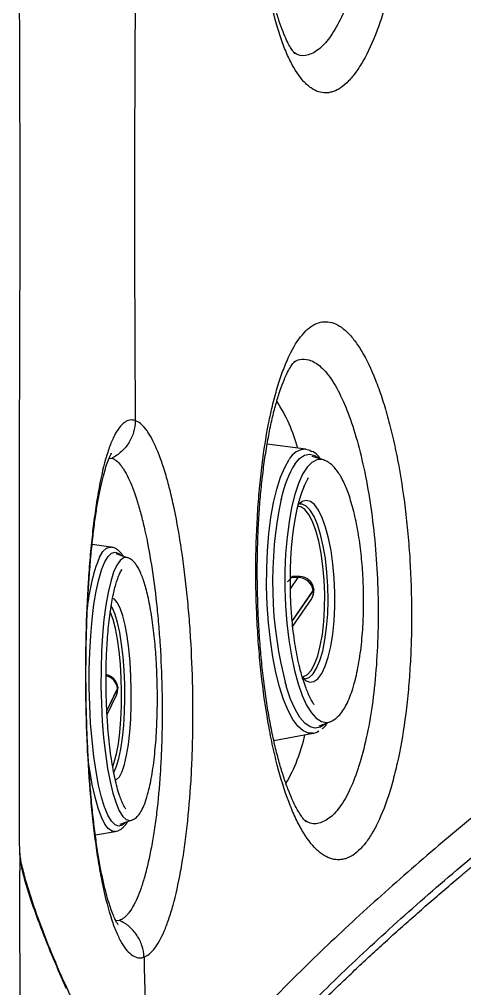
# Model space of a CAD drawing. Extents: x 409 to 498, y 628 to 778.
# Drawn here: x 413.9 to 416.58, y 685 to 690.84 of the extents above; entities that cross this region are included whole.
import ezdxf

# ---------------------------------------------------------------- set-up
doc = ezdxf.new("R2010")
doc.units = 0
doc.header["$MEASUREMENT"] = 0
doc.layers.add('1', color=4, linetype='Continuous')
doc.layers.add('GEOMETRY', color=4, linetype='Continuous', lineweight=25)

# ---------------------------------------------------------------- blocks, each defined once
blk = doc.blocks.new('2026_PULSE')
at = {"layer": 'GEOMETRY'}
for p, q in [((7.0512, 43.292), (6.8177, 43.3233)), ((5.8648, 43.2367), (5.8815, 43.2384)), ((7.1559, 43.2275), (7.0894, 43.2491)), ((6.9037, 43.0024), (6.9001, 42.9878)), ((7.0193, 42.961), (7.0171, 42.9609)), ((5.875, 42.7022), (5.7626, 42.7181)), ((5.9751, 42.6383), (5.907, 42.6606)), ((5.9768, 42.6377), (5.9751, 42.6383)), ((6.9575, 42.451), (7.0038, 42.5181)), ((7.0038, 42.5181), (6.9629, 42.518)), ((7.0132, 42.5242), (6.9706, 42.5242)), ((7.0948, 42.4413), (6.9682, 42.2579)), ((6.9683, 42.2561), (7.095, 42.4397)), ((7.095, 42.4397), (7.0948, 42.4413)), ((7.0978, 42.4494), (7.0976, 42.451)), ((6.9712, 42.2265), (7.0836, 42.3893)), ((5.916, 41.8508), (5.8512, 41.7178)), ((5.8512, 41.716), (5.9161, 41.8491)), ((5.9161, 41.8491), (5.916, 41.8508)), ((5.9175, 41.856), (5.9173, 41.8576)), ((5.8524, 41.6939), (5.9093, 41.8106)), ((7.1307, 41.6246), (7.196, 41.6495)), ((7.196, 41.6495), (7.1985, 41.6505)), ((6.8579, 41.5356), (7.0947, 41.5798)), ((5.9323, 41.0314), (5.9997, 41.0557)), ((5.9997, 41.0557), (6.002, 41.0566)), ((5.7822, 40.9681), (5.9017, 40.9887)), ((5.3262, 40.8573), (5.3265, 40.7502)), ((5.9277, 40.4523), (5.9056, 40.4499))]:
    blk.add_line(p, q, dxfattribs=at)
at = {"layer": 'GEOMETRY', "flags": 128}
for points in [[(7.0512, 43.292), (7.0735, 43.2855), (7.0853, 43.2793)], [(7.0947, 41.5798), (7.0655, 41.5804), (7.0338, 41.5945), (7.0025, 41.6225), (6.9722, 41.6638), (6.9434, 41.7178), (6.9166, 41.7835), (6.8921, 41.86), (6.8704, 41.946), (6.8518, 42.0399), (6.8367, 42.1404), (6.8253, 42.2457), (6.8177, 42.3541), (6.8142, 42.4639), (6.8147, 42.5732), (6.8192, 42.6802), (6.8278, 42.7833), (6.8402, 42.8806), (6.8562, 42.9706), (6.8756, 43.0518), (6.8981, 43.1229), (6.9232, 43.1828), (6.9506, 43.2303)], [(7.1559, 43.2275), (7.1466, 43.2299), (7.1161, 43.2284), (7.0863, 43.2129), (7.0576, 43.1835), (7.0307, 43.1408), (7.006, 43.0855), (6.9838, 43.0187), (6.9647, 42.9416), (6.949, 42.8554), (6.9369, 42.7618), (6.9286, 42.6625), (6.9243, 42.5591), (6.9242, 42.4535), (6.9281, 42.3477), (6.936, 42.2435), (6.9478, 42.1427), (6.9632, 42.0473), (6.9821, 41.9587), (7.004, 41.8788), (7.0285, 41.8088)], [(6.9833, 43.2025), (7.012, 43.2364), (7.0422, 43.2565), (7.0731, 43.2626), (7.1043, 43.2545), (7.1325, 43.2351)], [(6.9576, 42.433), (6.957, 42.5297), (6.9577, 42.5687), (6.9602, 42.632), (6.9644, 42.6949), (6.9705, 42.7588), (6.9784, 42.8208), (6.988, 42.8792), (6.9988, 42.9324), (7.0102, 42.9786), (7.0205, 43.0137), (7.0264, 43.0316), (7.0463, 43.082), (7.0622, 43.1136), (7.0656, 43.1195), (7.0661, 43.1204), (7.0662, 43.1205), (7.0662, 43.1205), (7.0662, 43.1205), (7.0662, 43.1205)], [(7.0282, 41.9209), (7.0354, 41.9216), (7.0593, 41.9329), (7.0821, 41.9579), (7.1031, 41.996), (7.1217, 42.046), (7.1374, 42.1067), (7.1498, 42.1763), (7.1585, 42.253), (7.1633, 42.3346), (7.1641, 42.419), (7.1608, 42.5038), (7.1536, 42.5867), (7.1426, 42.6654), (7.1281, 42.7378), (7.1106, 42.8019), (7.0905, 42.856), (7.0683, 42.8985), (7.0448, 42.9284), (7.0204, 42.9448), (7.0007, 42.9478)], [(7.0298, 41.9146), (7.0487, 41.8978), (7.0739, 41.8877), (7.099, 41.8916), (7.1232, 41.9092), (7.1459, 41.9402), (7.1667, 41.9837), (7.185, 42.0387), (7.2002, 42.1037), (7.2121, 42.1771), (7.2203, 42.2571), (7.2246, 42.3416), (7.2249, 42.4285), (7.2212, 42.5156), (7.2136, 42.6006), (7.2022, 42.6815), (7.1875, 42.7561), (7.1696, 42.8227), (7.1492, 42.8794), (7.1267, 42.9249), (7.1027, 42.958), (7.0777, 42.9779), (7.0525, 42.984), (7.0277, 42.9763), (7.0051, 42.9564)], [(7.0463, 41.9087), (7.0705, 41.9163), (7.0938, 41.9376), (7.1155, 41.9719), (7.135, 42.0184), (7.1519, 42.0758), (7.1656, 42.1427), (7.1758, 42.2172), (7.1822, 42.2975), (7.1847, 42.3814), (7.1832, 42.4667), (7.1778, 42.5511), (7.1685, 42.6325), (7.1557, 42.7087), (7.1397, 42.7777), (7.1208, 42.8377), (7.0996, 42.8871), (7.0767, 42.9246), (7.0526, 42.9493), (7.0279, 42.9604), (7.0193, 42.961)], [(5.8066, 42.6408), (5.8271, 42.6751), (5.8485, 42.6958), (5.8706, 42.7026), (5.875, 42.7022)], [(5.8386, 42.6127), (5.8589, 42.6464), (5.88, 42.6663), (5.9017, 42.6722), (5.9236, 42.664), (5.9384, 42.6503)], [(5.9751, 42.6383), (5.9733, 42.6389), (5.952, 42.6376), (5.931, 42.6222), (5.9109, 42.593), (5.892, 42.5505), (5.8745, 42.4954), (5.8589, 42.4287), (5.8454, 42.3517), (5.8342, 42.2656), (5.8256, 42.1721), (5.8196, 42.0728), (5.8164, 41.9694), (5.8161, 41.8638), (5.8187, 41.758), (5.824, 41.6537), (5.8321, 41.5529), (5.8428, 41.4573), (5.8558, 41.3687), (5.871, 41.2886), (5.8881, 41.2185)], [(5.8185, 42.5625), (5.8197, 42.566), (5.8386, 42.6127)], [(5.8408, 41.1267), (5.8379, 41.1346), (5.819, 41.1956), (5.8017, 41.2678), (5.7863, 41.3498), (5.773, 41.4403), (5.7621, 41.5378), (5.7538, 41.6405), (5.7482, 41.7468), (5.7454, 41.8547), (5.7454, 41.9625), (5.7483, 42.0683), (5.754, 42.1703), (5.7625, 42.2667), (5.7734, 42.356), (5.7868, 42.4365), (5.8023, 42.5069), (5.8185, 42.5625)], [(7.0038, 42.5181), (7.0086, 42.5227), (7.0132, 42.5242)], [(7.0976, 42.451), (7.0975, 42.4474), (7.0948, 42.4413)], [(7.0978, 42.4494), (7.0977, 42.4458), (7.095, 42.4397)], [(5.9016, 41.2977), (5.9098, 41.3011), (5.9268, 41.3186), (5.9428, 41.3494), (5.9574, 41.3928), (5.9703, 41.4477), (5.9811, 41.5126), (5.9895, 41.586), (5.9954, 41.6659), (5.9986, 41.7504), (5.9989, 41.8373), (5.9965, 41.9244), (5.9913, 42.0095), (5.9835, 42.0904), (5.9733, 42.1652), (5.961, 42.2318), (5.9468, 42.2887), (5.9311, 42.3343), (5.9143, 42.3675), (5.8969, 42.3876), (5.8852, 42.3933)], [(5.8866, 41.3786), (5.8965, 41.4057), (5.9096, 41.4556), (5.9207, 41.5162), (5.9295, 41.5857), (5.9357, 41.6623), (5.9392, 41.7439), (5.9399, 41.8283), (5.9378, 41.9131), (5.9329, 41.996), (5.9253, 42.0748), (5.9153, 42.1473), (5.9032, 42.2116), (5.8892, 42.2658), (5.8737, 42.3085), (5.8719, 42.3125)], [(5.893, 41.3434), (5.8953, 41.3472), (5.9105, 41.3814), (5.9243, 41.4278), (5.9362, 41.4851), (5.9459, 41.5519), (5.9532, 41.6264), (5.9578, 41.7067), (5.9597, 41.7905), (5.9588, 41.8758), (5.9552, 41.9603), (5.9489, 42.0418), (5.94, 42.118), (5.9289, 42.1871), (5.9158, 42.2473), (5.901, 42.2968), (5.885, 42.3344), (5.8771, 42.3478)], [(5.9173, 41.8576), (5.9174, 41.8569), (5.916, 41.8508)], [(5.9175, 41.856), (5.9175, 41.8552), (5.9161, 41.8491)], [(7.1731, 41.6407), (7.1684, 41.6363), (7.1383, 41.6162), (7.1074, 41.6101), (7.0762, 41.6181), (7.0452, 41.6401), (7.0149, 41.6758), (6.986, 41.7245), (6.9589, 41.7853), (6.9339, 41.8573), (6.9327, 41.8616)], [(7.0285, 41.8088), (7.0553, 41.7501), (7.0838, 41.7036), (7.1135, 41.6702), (7.144, 41.6505), (7.1746, 41.6449), (7.196, 41.6495)], [(5.9017, 40.9887), (5.8841, 40.9901), (5.8619, 41.0045), (5.8401, 41.0326), (5.8189, 41.0741), (5.7988, 41.1283), (5.7801, 41.1942), (5.7631, 41.2708), (5.7481, 41.3569), (5.7412, 41.4042)], [(5.8881, 41.2185), (5.9067, 41.1596), (5.9266, 41.1129), (5.9474, 41.0793), (5.9687, 41.0595), (5.9901, 41.0537), (5.9997, 41.0557)], [(5.9634, 41.0426), (5.9444, 41.0254), (5.9228, 41.0194), (5.9009, 41.0277), (5.8792, 41.0499), (5.8581, 41.0858), (5.8408, 41.1267)]]:
    blk.add_lwpolyline(points, dxfattribs=at)
at = {"layer": 'GEOMETRY'}
for centre, radius, start, end in [((6.0697, 43.0529), 0.9634, 14.78067, 33.24), ((7.0477, 43.1847), 0.1073, 88.18268, 154.86405), ((7.5546, 42.8593), 0.6665, 149.00423, 167.65474), ((9.2921, 42.4924), 2.4423, 167.96104, 194.96875), ((6.8183, 42.2373), 1.0892, 158.25912, 175.09809), ((7.0041, 42.4261), 0.092, 9.51773, 90.16628), ((7.0134, 42.4392), 0.085, 7.94877, 90.09873), ((7.0136, 42.4376), 0.085, 325.38802, 7.94877), ((7.0252, 42.429), 0.0707, 325.7908, 8.65458), ((5.8327, 41.8495), 0.085, 5.48055, 81.48576), ((5.8287, 41.84), 0.0879, 7.0347, 78.03766), ((5.8329, 41.8479), 0.085, 334.01924, 5.48055), ((5.8446, 41.842), 0.0719, 334.14934, 5.73736), ((7.0767, 41.6676), 0.0897, 281.59088, 305.88647), ((6.0211, 41.8013), 1.0497, 330.01706, 347.30283)]:
    blk.add_arc(centre, radius, start, end, dxfattribs=at)
for points, knots in [([(7.2895, 48.6757), (7.2583, 48.6856), (7.2271, 48.685), (7.1882, 48.6713), (7.1804, 48.6679), (7.1648, 48.6597), (7.157, 48.655), (7.1338, 48.6389), (7.1186, 48.6257), (7.0738, 48.5788), (7.0448, 48.5379), (7.0099, 48.4745), (7.0029, 48.4611), (6.9893, 48.4335), (6.9826, 48.4191), (6.9629, 48.3746), (6.9376, 48.3111), (6.9141, 48.2398), (6.8972, 48.1832), (6.8917, 48.1639), (6.8808, 48.1241), (6.8755, 48.1037), (6.8499, 48.0003), (6.832, 47.9121), (6.8086, 47.7718), (6.8015, 47.7237), (6.7916, 47.6495), (6.7885, 47.6245), (6.7827, 47.5742), (6.7799, 47.5489), (6.7671, 47.4219), (6.7595, 47.3182), (6.7536, 47.1859), (6.7526, 47.1593), (6.7509, 47.1059), (6.7502, 47.0791), (6.7488, 46.9992), (6.7485, 46.9463), (6.7499, 46.7886), (6.7536, 46.6848), (6.7668, 46.48), (6.7761, 46.3824), (6.794, 46.243), (6.8006, 46.1976), (6.8115, 46.1315), (6.8153, 46.1097), (6.8232, 46.0668), (6.8273, 46.0459), (6.8485, 45.9437), (6.8677, 45.8694), (6.8944, 45.7859), (6.8999, 45.7696), (6.9111, 45.7381), (6.9169, 45.7228), (6.9345, 45.6786), (6.9467, 45.6516), (6.9842, 45.5776), (7.0108, 45.5376), (7.0459, 45.4995), (7.053, 45.4925), (7.0674, 45.4798), (7.0746, 45.4741), (7.0964, 45.459), (7.1257, 45.444), (7.1557, 45.4393), (7.1785, 45.4396), (7.1861, 45.4404), (7.2014, 45.4432), (7.2091, 45.4453), (7.2475, 45.459), (7.2779, 45.4802), (7.3229, 45.5268), (7.3378, 45.5448), (7.36, 45.5757), (7.3674, 45.5867), (7.382, 45.6097), (7.3892, 45.6217), (7.4247, 45.6846), (7.4519, 45.7436), (7.4841, 45.8281), (7.4904, 45.8455), (7.503, 45.8815), (7.5091, 45.9001), (7.5272, 45.9568), (7.5387, 45.9961), (7.5714, 46.119), (7.5911, 46.207), (7.6129, 46.3252), (7.617, 46.3491), (7.625, 46.3973), (7.6289, 46.4216), (7.6398, 46.4951), (7.6464, 46.5449), (7.6582, 46.646), (7.6634, 46.6974), (7.6723, 46.8018), (7.6761, 46.855), (7.6849, 47.0139), (7.6877, 47.1196), (7.6872, 47.2776), (7.6863, 47.3303), (7.6828, 47.4353), (7.6803, 47.4868), (7.6705, 47.6386), (7.6609, 47.7362), (7.6451, 47.8535), (7.6418, 47.8767), (7.6347, 47.9225), (7.631, 47.945), (7.6195, 48.0111), (7.6111, 48.0534), (7.5931, 48.1349), (7.5834, 48.1739), (7.568, 48.23), (7.5627, 48.2483), (7.5518, 48.2839), (7.5461, 48.3014), (7.5173, 48.3857), (7.4925, 48.4441), (7.4526, 48.5184), (7.4388, 48.5409), (7.4175, 48.5713), (7.4103, 48.5809), (7.3958, 48.5987), (7.3884, 48.607), (7.3663, 48.6299), (7.3512, 48.6427), (7.3206, 48.6631), (7.3051, 48.6707), (7.2895, 48.6757)], [0, 0, 0, 0, 0.03125, 0.03125, 0.039062, 0.039062, 0.046875, 0.046875, 0.0625, 0.0625, 0.09375, 0.09375, 0.101562, 0.101562, 0.109375, 0.109375, 0.125, 0.140625, 0.140625, 0.148437, 0.148437, 0.15625, 0.15625, 0.1875, 0.1875, 0.203125, 0.203125, 0.210937, 0.210937, 0.21875, 0.21875, 0.25, 0.25, 0.257812, 0.257812, 0.265625, 0.265625, 0.28125, 0.28125, 0.3125, 0.3125, 0.34375, 0.34375, 0.359375, 0.359375, 0.367187, 0.367187, 0.375, 0.375, 0.40625, 0.40625, 0.414062, 0.414062, 0.421875, 0.421875, 0.4375, 0.4375, 0.46875, 0.46875, 0.476562, 0.476562, 0.484375, 0.484375, 0.5, 0.515625, 0.515625, 0.523437, 0.523437, 0.53125, 0.53125, 0.5625, 0.5625, 0.578125, 0.578125, 0.585937, 0.585937, 0.59375, 0.59375, 0.625, 0.625, 0.632812, 0.632812, 0.640625, 0.640625, 0.65625, 0.65625, 0.6875, 0.6875, 0.695312, 0.695312, 0.703125, 0.703125, 0.71875, 0.71875, 0.734375, 0.734375, 0.75, 0.75, 0.78125, 0.78125, 0.796875, 0.796875, 0.8125, 0.8125, 0.84375, 0.84375, 0.851562, 0.851562, 0.859375, 0.859375, 0.875, 0.875, 0.890625, 0.890625, 0.898437, 0.898437, 0.90625, 0.90625, 0.9375, 0.9375, 0.953125, 0.953125, 0.960937, 0.960937, 0.96875, 0.96875, 0.984375, 0.984375, 1, 1, 1, 1]), ([(5.33, 44.7502), (5.3299, 44.7949), (5.3297, 44.8843), (5.3292, 45.0185), (5.3286, 45.1526), (5.328, 45.2868), (5.3275, 45.4209), (5.327, 45.5551), (5.3266, 45.6893), (5.3263, 45.8235), (5.3259, 45.9577), (5.3257, 46.0919), (5.3254, 46.2261), (5.3252, 46.3603), (5.325, 46.4945), (5.3248, 46.6288), (5.3246, 46.763), (5.3245, 46.8973), (5.3245, 47.0315), (5.3244, 47.1658), (5.3244, 47.3), (5.3244, 47.4343), (5.3245, 47.5686), (5.3246, 47.7029), (5.3247, 47.8372), (5.3249, 47.9715), (5.3251, 48.1058), (5.3253, 48.2401), (5.3256, 48.3744), (5.3259, 48.5088), (5.3261, 48.5983), (5.3262, 48.6431)], [0, 0, 0, 0, 0.034457, 0.068916, 0.103377, 0.13784, 0.172304, 0.206771, 0.241239, 0.275709, 0.310181, 0.344654, 0.37913, 0.413607, 0.448086, 0.482567, 0.51705, 0.551534, 0.586021, 0.620509, 0.654999, 0.689491, 0.723985, 0.75848, 0.792977, 0.827477, 0.861978, 0.89648, 0.930985, 0.965492, 1, 1, 1, 1]), ([(6.9852, 45.6757), (6.9851, 45.6758), (6.9847, 45.6761), (6.9803, 45.6806), (6.9698, 45.6939), (6.9535, 45.7197), (6.934, 45.7572), (6.9125, 45.8071), (6.89, 45.8694), (6.8675, 45.9437), (6.8457, 46.0293), (6.8255, 46.1251), (6.8074, 46.2297), (6.7919, 46.3416), (6.7792, 46.4597), (6.7692, 46.5836), (6.7622, 46.7131), (6.7581, 46.8473), (6.7572, 46.9844), (6.7596, 47.1223), (6.7653, 47.259), (6.7741, 47.3924), (6.786, 47.5214), (6.8009, 47.6459), (6.8186, 47.7661), (6.8392, 47.8811), (6.8622, 47.9892), (6.8873, 48.0887), (6.9137, 48.1781), (6.9409, 48.2558), (6.9678, 48.3209), (6.9933, 48.3725), (7.0166, 48.4113), (7.0357, 48.4372), (7.0496, 48.4516), (7.0514, 48.4529), (7.0523, 48.4535)], [0, 0, 0, 0, 0.009568, 0.026034, 0.050031, 0.074892, 0.101159, 0.12886, 0.157863, 0.187946, 0.218841, 0.25028, 0.282017, 0.313839, 0.345408, 0.377263, 0.409778, 0.442774, 0.476051, 0.509381, 0.542489, 0.57519, 0.607347, 0.639246, 0.671546, 0.704041, 0.736561, 0.76887, 0.800744, 0.831948, 0.86225, 0.89144, 0.919841, 0.947566, 0.974505, 1, 1, 1, 1]), ([(7.1407, 48.4584), (7.1522, 48.4538), (7.1895, 48.4388), (7.2478, 48.3821), (7.3115, 48.2755), (7.3659, 48.139), (7.4117, 47.9717), (7.4478, 47.7791), (7.4727, 47.5657), (7.4861, 47.3382), (7.4871, 47.1027), (7.4764, 46.8658), (7.4537, 46.6347), (7.4203, 46.4154), (7.3768, 46.2149), (7.325, 46.0382), (7.266, 45.8913), (7.202, 45.7775), (7.1346, 45.7004), (7.0663, 45.6642), (7.0132, 45.6597), (6.9846, 45.6799), (6.9776, 45.6849)], [0, 0, 0, 0, 0.026503, 0.085674, 0.138208, 0.190742, 0.24326, 0.295777, 0.348368, 0.40096, 0.453663, 0.506368, 0.55919, 0.612012, 0.664939, 0.717867, 0.770859, 0.823852, 0.876831, 0.929809, 0.982665, 1, 1, 1, 1]), ([(6.0223, 46.0359), (6.0211, 45.8611), (6.0189, 45.4325), (6.0177, 44.7502), (6.0191, 44.0679), (6.0214, 43.6393), (6.0227, 43.4645)], [0.4472179, 0.4472179, 0.4472179, 0.4472179, 0.46875, 0.5, 0.53125, 0.5527793, 0.5527793, 0.5527793, 0.5527793]), ([(5.3262, 40.8573), (5.326, 40.9336), (5.3256, 41.0864), (5.3252, 41.3155), (5.3249, 41.5447), (5.3246, 41.7738), (5.3245, 42.0028), (5.3244, 42.2319), (5.3244, 42.4609), (5.3246, 42.6899), (5.3248, 42.9189), (5.3252, 43.1479), (5.3256, 43.3769), (5.3261, 43.6058), (5.3267, 43.8347), (5.3274, 44.0636), (5.3283, 44.2925), (5.3294, 44.5213), (5.3298, 44.6739), (5.33, 44.7502)], [0, 0, 0, 0, 0.058865, 0.117724, 0.176579, 0.235428, 0.294272, 0.353111, 0.411945, 0.470774, 0.529597, 0.588416, 0.647229, 0.706037, 0.76484, 0.823638, 0.88243, 0.941218, 1, 1, 1, 1]), ([(7.2067, 44.0555), (7.1759, 44.0642), (7.1456, 44.0622), (7.1085, 44.0469), (7.1011, 44.0432), (7.0864, 44.0344), (7.079, 44.0294), (7.0573, 44.0124), (7.0432, 43.9986), (7.0018, 43.9499), (6.9756, 43.9078), (6.9445, 43.8429), (6.9384, 43.8293), (6.9264, 43.801), (6.9205, 43.7864), (6.9034, 43.7411), (6.8925, 43.7089), (6.8717, 43.6405), (6.8618, 43.6043), (6.8477, 43.5471), (6.8432, 43.5275), (6.8343, 43.4873), (6.83, 43.4667), (6.8095, 43.3622), (6.7957, 43.2733), (6.7787, 43.132), (6.7737, 43.0836), (6.7672, 43.009), (6.7652, 42.9838), (6.7615, 42.9333), (6.7599, 42.908), (6.7525, 42.7805), (6.7494, 42.6765), (6.749, 42.5175), (6.7496, 42.4637), (6.7522, 42.3573), (6.7542, 42.3045), (6.7596, 42.1995), (6.763, 42.1474), (6.7712, 42.0438), (6.776, 41.9923), (6.7926, 41.8395), (6.8062, 41.7425), (6.8304, 41.6041), (6.839, 41.5591), (6.8531, 41.4934), (6.8579, 41.4718), (6.8679, 41.4294), (6.873, 41.4088), (6.8992, 41.3077), (6.9221, 41.2343), (6.9532, 41.1521), (6.9596, 41.1361), (6.9726, 41.1051), (6.9792, 41.09), (6.9993, 41.0467), (7.013, 41.0203), (7.0551, 40.948), (7.0842, 40.9091), (7.1222, 40.8726), (7.1299, 40.8659), (7.1453, 40.8538), (7.153, 40.8485), (7.1761, 40.8343), (7.207, 40.8206), (7.238, 40.8171), (7.2614, 40.8184), (7.2692, 40.8195), (7.2848, 40.823), (7.2926, 40.8254), (7.3313, 40.8407), (7.3613, 40.8631), (7.405, 40.9116), (7.4193, 40.9303), (7.4404, 40.9621), (7.4473, 40.9734), (7.461, 40.997), (7.4677, 41.0093), (7.5006, 41.0737), (7.525, 41.1338), (7.5531, 41.2196), (7.5586, 41.2373), (7.5693, 41.2739), (7.5745, 41.2927), (7.5896, 41.3501), (7.599, 41.3899), (7.6252, 41.5141), (7.6401, 41.603), (7.6582, 41.7459), (7.6635, 41.7944), (7.6725, 41.893), (7.6762, 41.943), (7.6821, 42.0446), (7.6843, 42.0962), (7.6871, 42.2009), (7.6878, 42.2542), (7.6873, 42.4132), (7.6838, 42.5189), (7.6757, 42.6505), (7.6739, 42.6767), (7.6699, 42.7293), (7.6677, 42.7556), (7.6605, 42.834), (7.655, 42.8853), (7.6364, 43.0363), (7.6213, 43.1333), (7.599, 43.2498), (7.5943, 43.2729), (7.5848, 43.3182), (7.5799, 43.3405), (7.5647, 43.4059), (7.5435, 43.4897), (7.5202, 43.5669), (7.5019, 43.6222), (7.4957, 43.6402), (7.483, 43.6754), (7.4765, 43.6926), (7.4438, 43.7755), (7.4163, 43.8327), (7.3734, 43.9052), (7.3588, 43.9271), (7.3365, 43.9566), (7.329, 43.9659), (7.3139, 43.983), (7.3063, 43.991), (7.2835, 44.013), (7.2683, 44.0251), (7.2375, 44.0442), (7.2221, 44.0512), (7.2067, 44.0555)], [0, 0, 0, 0, 0.03125, 0.03125, 0.039062, 0.039062, 0.046875, 0.046875, 0.0625, 0.0625, 0.09375, 0.09375, 0.101562, 0.101562, 0.109375, 0.109375, 0.125, 0.125, 0.140625, 0.140625, 0.148437, 0.148437, 0.15625, 0.15625, 0.1875, 0.1875, 0.203125, 0.203125, 0.210937, 0.210937, 0.21875, 0.21875, 0.25, 0.25, 0.265625, 0.265625, 0.28125, 0.28125, 0.296875, 0.296875, 0.3125, 0.3125, 0.34375, 0.34375, 0.359375, 0.359375, 0.367187, 0.367187, 0.375, 0.375, 0.40625, 0.40625, 0.414062, 0.414062, 0.421875, 0.421875, 0.4375, 0.4375, 0.46875, 0.46875, 0.476562, 0.476562, 0.484375, 0.484375, 0.5, 0.515625, 0.515625, 0.523438, 0.523438, 0.53125, 0.53125, 0.5625, 0.5625, 0.578125, 0.578125, 0.585938, 0.585938, 0.59375, 0.59375, 0.625, 0.625, 0.632813, 0.632813, 0.640625, 0.640625, 0.65625, 0.65625, 0.6875, 0.6875, 0.703125, 0.703125, 0.71875, 0.71875, 0.734375, 0.734375, 0.75, 0.75, 0.78125, 0.78125, 0.789063, 0.789063, 0.796875, 0.796875, 0.8125, 0.8125, 0.84375, 0.84375, 0.851563, 0.851563, 0.859375, 0.859375, 0.875, 0.890625, 0.890625, 0.898438, 0.898438, 0.90625, 0.90625, 0.9375, 0.9375, 0.953125, 0.953125, 0.960938, 0.960938, 0.96875, 0.96875, 0.984375, 0.984375, 1, 1, 1, 1]), ([(7.0521, 41.0467), (7.0523, 41.0466), (7.0531, 41.0461), (7.051, 41.0477), (7.046, 41.0524), (7.0336, 41.0665), (7.0151, 41.0929), (6.9929, 41.1309), (6.9683, 41.1812), (6.9422, 41.2437), (6.9158, 41.3181), (6.8898, 41.4038), (6.8651, 41.4996), (6.8422, 41.6042), (6.8219, 41.716), (6.8041, 41.8342), (6.789, 41.9581), (6.7766, 42.0878), (6.7671, 42.2221), (6.7608, 42.3593), (6.7577, 42.4972), (6.7578, 42.6337), (6.7613, 42.7671), (6.7679, 42.8961), (6.7776, 43.0208), (6.7903, 43.1411), (6.8058, 43.2562), (6.824, 43.3644), (6.8444, 43.464), (6.8666, 43.5533), (6.8897, 43.631), (6.9131, 43.6958), (6.9354, 43.747), (6.9559, 43.7851), (6.9725, 43.8101), (6.9838, 43.8227), (6.9843, 43.8231), (6.9846, 43.8232)], [0, 0, 0, 0, 0.003553, 0.014014, 0.030455, 0.054958, 0.080234, 0.106836, 0.1348, 0.164008, 0.194247, 0.225262, 0.256797, 0.288614, 0.320511, 0.352112, 0.384064, 0.416661, 0.449719, 0.483033, 0.516364, 0.54945, 0.582114, 0.61424, 0.646168, 0.678464, 0.710945, 0.743434, 0.775693, 0.807499, 0.838611, 0.868791, 0.897817, 0.926036, 0.953457, 0.980023, 1, 1, 1, 1]), ([(6.9786, 43.8175), (6.9903, 43.8238), (7.0197, 43.8395), (7.0502, 43.8338), (7.0684, 43.8305)], [0, 0, 0, 0, 0.400464, 1, 1, 1, 1]), ([(7.0684, 43.8305), (7.08, 43.8262), (7.1174, 43.8123), (7.1773, 43.7565), (7.2454, 43.6506), (7.306, 43.5149), (7.3602, 43.3482), (7.4066, 43.1564), (7.4434, 42.9438), (7.4699, 42.7172), (7.4848, 42.4825), (7.4881, 42.2465), (7.4791, 42.0159), (7.4584, 41.7966), (7.4262, 41.5957), (7.3837, 41.4179), (7.3318, 41.2694), (7.2725, 41.1536), (7.2072, 41.0744), (7.1385, 41.0362), (7.0841, 41.0301), (7.0538, 41.0493), (7.0467, 41.0539)], [0, 0, 0, 0, 0.026971, 0.086961, 0.139774, 0.192587, 0.245284, 0.29798, 0.350571, 0.40316, 0.455683, 0.508204, 0.560742, 0.613279, 0.665941, 0.718604, 0.771463, 0.824324, 0.877355, 0.930387, 0.983463, 1, 1, 1, 1]), ([(6.0227, 43.4645), (6.0115, 43.4683), (6.0004, 43.4693), (5.9841, 43.4664), (5.9786, 43.4647), (5.9679, 43.4599), (5.9625, 43.4568), (5.9362, 43.4377), (5.9162, 43.4115), (5.8878, 43.3559), (5.8785, 43.3347), (5.8606, 43.2866), (5.852, 43.2602), (5.8275, 43.1739), (5.8126, 43.1073), (5.7958, 43.0123), (5.7925, 42.9926), (5.7862, 42.9525), (5.7832, 42.932), (5.7744, 42.8692), (5.7635, 42.7823), (5.7544, 42.6888), (5.7482, 42.6162), (5.7463, 42.5916), (5.7425, 42.5416), (5.7408, 42.5161), (5.7327, 42.3884), (5.7281, 42.283), (5.7247, 42.1475), (5.7241, 42.1202), (5.7232, 42.0651), (5.7228, 42.0374), (5.7222, 41.9539), (5.7222, 41.8981), (5.7231, 41.8145), (5.7234, 41.7865), (5.7245, 41.7307), (5.7251, 41.7028), (5.7274, 41.6197), (5.7294, 41.5651), (5.7367, 41.4033), (5.7435, 41.2983), (5.7546, 41.1706), (5.7569, 41.1453), (5.7618, 41.0955), (5.7644, 41.071), (5.7724, 40.9988), (5.7782, 40.9523), (5.7906, 40.8624), (5.7973, 40.8191), (5.8116, 40.7357), (5.8193, 40.6955), (5.8433, 40.5824), (5.8607, 40.5163), (5.8844, 40.4449), (5.8892, 40.4312), (5.8991, 40.405), (5.9041, 40.3924), (5.9193, 40.3569), (5.9297, 40.336), (5.9613, 40.2814), (5.9833, 40.2556), (6.0176, 40.2335), (6.0291, 40.2291), (6.0464, 40.2266), (6.0522, 40.2265), (6.0608, 40.2275), (6.0637, 40.228), (6.0696, 40.2293), (6.0725, 40.2302), (6.0754, 40.2312)], [0, 0, 0, 0, 0.03125, 0.03125, 0.046875, 0.046875, 0.0625, 0.0625, 0.125, 0.125, 0.15625, 0.15625, 0.1875, 0.1875, 0.25, 0.25, 0.265625, 0.265625, 0.28125, 0.28125, 0.3125, 0.34375, 0.34375, 0.359375, 0.359375, 0.375, 0.375, 0.4375, 0.4375, 0.453125, 0.453125, 0.46875, 0.46875, 0.5, 0.5, 0.515625, 0.515625, 0.53125, 0.53125, 0.5625, 0.5625, 0.625, 0.625, 0.640625, 0.640625, 0.65625, 0.65625, 0.6875, 0.6875, 0.71875, 0.71875, 0.75, 0.75, 0.8125, 0.8125, 0.828125, 0.828125, 0.84375, 0.84375, 0.875, 0.875, 0.9375, 0.9375, 0.96875, 0.96875, 0.984375, 0.984375, 0.992188, 0.992188, 1, 1, 1, 1]), ([(6.0228, 43.4645), (6.0226, 43.4411), (6.0192, 43.4177), (6.0061, 43.3726), (5.9964, 43.351), (5.9716, 43.3112), (5.9564, 43.2931), (5.9218, 43.2618), (5.9023, 43.2486), (5.8815, 43.2384)], [0, 0, 0, 0, 0.25, 0.25, 0.5, 0.5, 0.75, 0.75, 1, 1, 1, 1]), ([(6.0751, 40.2313), (6.0858, 40.2351), (6.0963, 40.2412), (6.112, 40.254), (6.1172, 40.2588), (6.1276, 40.2697), (6.1328, 40.2758), (6.1584, 40.3087), (6.1781, 40.3439), (6.2063, 40.4096), (6.2154, 40.4336), (6.2289, 40.473), (6.2333, 40.4867), (6.242, 40.515), (6.2462, 40.5297), (6.267, 40.605), (6.2822, 40.6723), (6.3026, 40.7834), (6.3091, 40.8222), (6.3211, 40.9034), (6.3267, 40.9451), (6.3418, 41.0737), (6.35, 41.1637), (6.3594, 41.3054), (6.362, 41.354), (6.3662, 41.452), (6.3678, 41.5016), (6.3699, 41.6018), (6.3704, 41.6526), (6.3703, 41.7537), (6.3698, 41.8042), (6.3666, 41.9552), (6.3625, 42.0554), (6.3547, 42.18), (6.353, 42.2049), (6.3494, 42.2545), (6.3475, 42.2791), (6.3414, 42.3521), (6.3369, 42.3998), (6.322, 42.5402), (6.3103, 42.6302), (6.2835, 42.8026), (6.2687, 42.8823), (6.2447, 42.9925), (6.2364, 43.0277), (6.2235, 43.078), (6.2191, 43.0944), (6.2101, 43.1264), (6.2056, 43.1419), (6.1827, 43.2166), (6.1638, 43.2681), (6.1345, 43.333), (6.1245, 43.3526), (6.1094, 43.3787), (6.1043, 43.3869), (6.0941, 43.4021), (6.089, 43.4091), (6.0636, 43.4412), (6.0432, 43.4576), (6.0228, 43.4645)], [0, 0, 0, 0, 0.03125, 0.03125, 0.046875, 0.046875, 0.0625, 0.0625, 0.125, 0.125, 0.15625, 0.15625, 0.171875, 0.171875, 0.1875, 0.1875, 0.25, 0.25, 0.28125, 0.28125, 0.3125, 0.3125, 0.375, 0.375, 0.40625, 0.40625, 0.4375, 0.4375, 0.46875, 0.46875, 0.5, 0.5, 0.5625, 0.5625, 0.578125, 0.578125, 0.59375, 0.59375, 0.625, 0.625, 0.6875, 0.6875, 0.75, 0.75, 0.78125, 0.78125, 0.796875, 0.796875, 0.8125, 0.8125, 0.875, 0.875, 0.90625, 0.90625, 0.921875, 0.921875, 0.9375, 0.9375, 1, 1, 1, 1]), ([(5.9185, 40.4279), (5.9186, 40.4277), (5.9197, 40.4265), (5.9149, 40.4327), (5.9061, 40.4483), (5.8929, 40.4762), (5.8773, 40.5163), (5.86, 40.5691), (5.842, 40.6344), (5.8242, 40.7116), (5.8073, 40.7994), (5.7914, 40.8969), (5.777, 41.0031), (5.7639, 41.1181), (5.7526, 41.2404), (5.7431, 41.3687), (5.7356, 41.5016), (5.7301, 41.6376), (5.7267, 41.7751), (5.7254, 41.9124), (5.726, 42.0485), (5.7287, 42.183), (5.7333, 42.3153), (5.7399, 42.4444), (5.7484, 42.5687), (5.7588, 42.6867), (5.7708, 42.7969), (5.7843, 42.8979), (5.7989, 42.9877), (5.8143, 43.0662), (5.8303, 43.1332), (5.8462, 43.1881), (5.8606, 43.2281), (5.8718, 43.2535), (5.8792, 43.2668), (5.8798, 43.2676), (5.88, 43.2679)], [0, 0, 0, 0, 0.003765, 0.025186, 0.04836, 0.073498, 0.100533, 0.129199, 0.159131, 0.18995, 0.221322, 0.252601, 0.284626, 0.317207, 0.350211, 0.383506, 0.416966, 0.450465, 0.483894, 0.517181, 0.550083, 0.583048, 0.616244, 0.649593, 0.68298, 0.716248, 0.749258, 0.781867, 0.813903, 0.844767, 0.875645, 0.905962, 0.935321, 0.960035, 0.982848, 1, 1, 1, 1]), ([(5.8816, 43.2384), (5.8992, 43.2324), (5.9168, 43.2183), (5.9388, 43.1907), (5.9432, 43.1846), (5.952, 43.1716), (5.9564, 43.1645), (5.9695, 43.142), (5.9781, 43.1252), (6.0036, 43.0694), (6.02, 43.0251), (6.0439, 42.9479), (6.0517, 42.9203), (6.0668, 42.8625), (6.0741, 42.8322), (6.095, 42.7374), (6.108, 42.6687), (6.1315, 42.5202), (6.1418, 42.4426), (6.1549, 42.3215), (6.1589, 42.2804), (6.1643, 42.2174), (6.166, 42.1962), (6.1692, 42.1535), (6.1707, 42.1319), (6.1776, 42.0244), (6.1813, 41.9379), (6.1842, 41.8075), (6.1848, 41.764), (6.1849, 41.6767), (6.1845, 41.6328), (6.1827, 41.5463), (6.1814, 41.5035), (6.1778, 41.4189), (6.1755, 41.3769), (6.1673, 41.2546), (6.1602, 41.1769), (6.1469, 41.066), (6.1421, 41.03), (6.1316, 40.96), (6.1259, 40.9266), (6.108, 40.8308), (6.0948, 40.7729), (6.0766, 40.7081), (6.0729, 40.6955), (6.0653, 40.6711), (6.0614, 40.6593), (6.0497, 40.6255), (6.0417, 40.6049), (6.0171, 40.5485), (5.9999, 40.5184), (5.9776, 40.4902), (5.9731, 40.485), (5.964, 40.4757), (5.9595, 40.4716), (5.9458, 40.4607), (5.9367, 40.4555), (5.9274, 40.4524)], [0, 0, 0, 0, 0.0625, 0.0625, 0.078125, 0.078125, 0.09375, 0.09375, 0.125, 0.125, 0.1875, 0.1875, 0.21875, 0.21875, 0.25, 0.25, 0.3125, 0.3125, 0.375, 0.375, 0.40625, 0.40625, 0.421875, 0.421875, 0.4375, 0.4375, 0.5, 0.5, 0.53125, 0.53125, 0.5625, 0.5625, 0.59375, 0.59375, 0.625, 0.625, 0.6875, 0.6875, 0.71875, 0.71875, 0.75, 0.75, 0.8125, 0.8125, 0.828125, 0.828125, 0.84375, 0.84375, 0.875, 0.875, 0.9375, 0.9375, 0.953125, 0.953125, 0.96875, 0.96875, 1, 1, 1, 1]), ([(7.1407, 43.2324), (7.1386, 43.2354), (7.1237, 43.2559), (7.1032, 43.2733), (7.0848, 43.2795), (7.0801, 43.2811)], [0, 0, 0, 0, 0.10994, 0.770764, 1, 1, 1, 1]), ([(7.3979, 42.4442), (7.3968, 42.4769), (7.3951, 42.5231), (7.3903, 42.5904), (7.3852, 42.6469), (7.3776, 42.712), (7.368, 42.7771), (7.3564, 42.841), (7.3432, 42.9018), (7.3285, 42.9579), (7.3131, 43.0079), (7.2974, 43.051), (7.2803, 43.0909), (7.262, 43.1266), (7.2425, 43.1575), (7.2216, 43.1837), (7.2046, 43.2001), (7.1809, 43.2174), (7.1658, 43.2235), (7.1559, 43.2275)], [0, 0, 0, 0, 0.086018, 0.121237, 0.17914, 0.23839, 0.300927, 0.364822, 0.429107, 0.492779, 0.554614, 0.612402, 0.665505, 0.730108, 0.789261, 0.844426, 0.904976, 0.938154, 1, 1, 1, 1]), ([(7.0372, 43.0611), (7.0372, 43.0611), (7.0372, 43.0611), (7.0373, 43.0611), (7.0374, 43.0615), (7.0386, 43.0644), (7.0406, 43.0693), (7.0425, 43.0736), (7.0433, 43.0754), (7.0433, 43.0754), (7.0433, 43.0754)], [0, 0, 0, 0, 0.0010066, 0.0040197, 0.0150796, 0.0802147, 0.5826985, 0.9717885, 0.9954632, 1, 1, 1, 1]), ([(5.9513, 42.6461), (5.947, 42.6526), (5.9381, 42.666), (5.9232, 42.6811), (5.9062, 42.6929), (5.8893, 42.6998), (5.8781, 42.7017), (5.875, 42.7022)], [0, 0, 0, 0, 0.2450223, 0.500239, 0.7320236, 0.9250927, 1, 1, 1, 1]), ([(6.1555, 41.8496), (6.1547, 41.8825), (6.1537, 41.9287), (6.1505, 41.9961), (6.147, 42.0528), (6.1418, 42.1181), (6.1352, 42.1836), (6.1271, 42.2481), (6.1178, 42.3097), (6.1074, 42.3672), (6.096, 42.4194), (6.084, 42.4656), (6.0718, 42.505), (6.0599, 42.5367), (6.0474, 42.5645), (6.0348, 42.5873), (6.0193, 42.6083), (6.0079, 42.6201), (5.9903, 42.6324), (5.9805, 42.6362), (5.9751, 42.6383)], [0, 0, 0, 0, 0.084562, 0.119107, 0.175958, 0.23422, 0.295841, 0.359014, 0.422921, 0.486835, 0.550113, 0.61206, 0.671728, 0.727331, 0.774586, 0.831688, 0.881183, 0.936001, 0.964995, 1, 1, 1, 1]), ([(5.8469, 41.8448), (5.8467, 41.8772), (5.8463, 41.9229), (5.8474, 41.9897), (5.8491, 42.0463), (5.8523, 42.1118), (5.857, 42.1778), (5.8631, 42.2423), (5.8705, 42.3027), (5.8788, 42.3577), (5.8879, 42.4068), (5.8976, 42.4495), (5.9073, 42.4847), (5.9158, 42.5104), (5.9224, 42.5277), (5.9302, 42.5457), (5.9371, 42.5587), (5.9425, 42.567), (5.9428, 42.5674), (5.9428, 42.5675), (5.9428, 42.5675), (5.9428, 42.5675)], [0, 0, 0, 0, 0.099773, 0.1408, 0.208495, 0.278323, 0.352679, 0.429531, 0.504708, 0.578099, 0.650177, 0.719776, 0.785416, 0.843725, 0.879729, 0.915194, 0.994033, 0.999521, 0.999933, 0.999999, 1, 1, 1, 1]), ([(5.9281, 42.5409), (5.9281, 42.5409), (5.9281, 42.5409), (5.9282, 42.541), (5.9285, 42.5416), (5.9294, 42.5435), (5.9305, 42.5457), (5.9306, 42.5459), (5.9306, 42.5459)], [0, 0, 0, 0, 0.001426, 0.0148698, 0.0743019, 0.4320011, 0.9783448, 1, 1, 1, 1]), ([(6.9629, 42.518), (6.965, 42.5214), (6.9675, 42.5253), (6.9702, 42.5238), (6.9706, 42.5236)], [0, 0, 0, 0, 0.882243, 1, 1, 1, 1]), ([(6.9629, 42.518), (6.9597, 42.5127), (6.9546, 42.5042), (6.9423, 42.496), (6.9376, 42.4928)], [0, 0, 0, 0, 0.613189, 1, 1, 1, 1]), ([(7.1011, 41.7518), (7.1011, 41.7518), (7.1011, 41.7518), (7.1011, 41.7518), (7.1011, 41.7518), (7.101, 41.7519), (7.0973, 41.7574), (7.0848, 41.7774), (7.0679, 41.811), (7.0505, 41.8536), (7.0341, 41.9006), (7.0178, 41.9576), (7.0028, 42.0219), (6.9902, 42.0868), (6.9793, 42.1566), (6.9711, 42.2237), (6.9653, 42.2865), (6.9604, 42.354), (6.9587, 42.4029), (6.9576, 42.433)], [0, 0, 0, 0, 0.000001, 0.000004, 0.000016, 0.000097, 0.001231, 0.048241, 0.160937, 0.227139, 0.307771, 0.410033, 0.496545, 0.584727, 0.671591, 0.762934, 0.830596, 0.895705, 1, 1, 1, 1]), ([(7.196, 41.6495), (7.2016, 41.6519), (7.2207, 41.6602), (7.2478, 41.6824), (7.273, 41.714), (7.2959, 41.7531), (7.3155, 41.7972), (7.3346, 41.8513), (7.3509, 41.9104), (7.3651, 41.9765), (7.3764, 42.0433), (7.3854, 42.1137), (7.3921, 42.1856), (7.3961, 42.2514), (7.3982, 42.3128), (7.3991, 42.375), (7.3984, 42.4195), (7.3979, 42.4442)], [0, 0, 0, 0, 0.034605, 0.119149, 0.195616, 0.266034, 0.341069, 0.40881, 0.493528, 0.562143, 0.632711, 0.703144, 0.770638, 0.835597, 0.88295, 0.935309, 1, 1, 1, 1]), ([(6.9241, 41.8908), (6.9264, 41.8828), (6.9291, 41.8733), (6.9322, 41.863), (6.9327, 41.8614)], [0, 0, 0, 0, 0.8514321, 1, 1, 1, 1]), ([(7.0463, 41.909), (7.0458, 41.9089), (7.044, 41.9086), (7.0401, 41.9092), (7.032, 41.9165), (7.0287, 41.9194)], [0, 0, 0, 0, 0.175215, 0.664458, 1, 1, 1, 1]), ([(5.9652, 41.1255), (5.9652, 41.1255), (5.9652, 41.1255), (5.9652, 41.1255), (5.9652, 41.1256), (5.9643, 41.1269), (5.9578, 41.1364), (5.9488, 41.1529), (5.9384, 41.1765), (5.9266, 41.2079), (5.9134, 41.2523), (5.9005, 41.3053), (5.8891, 41.3622), (5.8786, 41.4261), (5.8692, 41.4961), (5.8613, 41.5704), (5.8556, 41.6401), (5.8517, 41.7036), (5.8486, 41.7694), (5.8476, 41.8167), (5.8469, 41.8448)], [0, 0, 0, 0, 0.000001, 0.000011, 0.000063, 0.0006, 0.014945, 0.104826, 0.140626, 0.213428, 0.3037, 0.382125, 0.461391, 0.543377, 0.628163, 0.712156, 0.794736, 0.854237, 0.913344, 1, 1, 1, 1]), ([(5.9997, 41.0557), (6.0035, 41.0573), (6.0173, 41.063), (6.037, 41.0791), (6.0557, 41.1042), (6.0736, 41.1394), (6.0901, 41.1842), (6.1042, 41.2349), (6.1168, 41.2933), (6.1271, 41.3532), (6.1361, 41.4193), (6.1434, 41.4899), (6.1492, 41.5643), (6.1529, 41.6349), (6.155, 41.6998), (6.1562, 41.769), (6.1558, 41.8188), (6.1555, 41.8496)], [0, 0, 0, 0, 0.024179, 0.087127, 0.16046, 0.24184, 0.312597, 0.400311, 0.468456, 0.538389, 0.609382, 0.680123, 0.748898, 0.819703, 0.871518, 0.920662, 1, 1, 1, 1]), ([(7.0759, 41.7957), (7.0759, 41.7957), (7.0759, 41.7957), (7.0758, 41.7958), (7.0755, 41.7964), (7.074, 41.7994), (7.0719, 41.8037), (7.0699, 41.808), (7.0692, 41.8094), (7.0691, 41.8097), (7.0691, 41.8097), (7.0691, 41.8097)], [0, 0, 0, 0, 0.001779, 0.008485, 0.032473, 0.166151, 0.68069, 0.947638, 0.987063, 0.997692, 1, 1, 1, 1]), ([(8.8459, 41.6911), (8.7001, 41.5826), (8.5583, 41.4744), (8.2826, 41.2583), (8.1487, 41.1507), (7.8889, 40.9364), (7.7631, 40.8297), (7.5194, 40.6165), (7.4015, 40.5101), (7.1739, 40.2977), (7.0641, 40.1916), (6.8523, 39.9798), (6.7503, 39.8741), (6.5542, 39.6625), (6.46, 39.5565), (6.3244, 39.3973), (6.2801, 39.3442), (6.2151, 39.2647), (6.1936, 39.2383), (6.1671, 39.205), (6.1618, 39.1981), (6.1512, 39.1866), (6.1458, 39.1821), (6.1295, 39.1723), (6.1184, 39.1705), (6.1071, 39.1735)], [0, 0, 0, 0, 0.125, 0.125, 0.25, 0.25, 0.375, 0.375, 0.5, 0.5, 0.625, 0.625, 0.75, 0.75, 0.875, 0.875, 0.9375, 0.9375, 0.96875, 0.96875, 0.976563, 0.976563, 0.984375, 0.984375, 1, 1, 1, 1]), ([(6.1872, 38.9948), (6.1989, 38.9917), (6.2105, 38.9929), (6.2276, 39.0011), (6.2332, 39.0049), (6.2443, 39.0148), (6.2499, 39.0209), (6.2582, 39.0311), (6.2609, 39.0346), (6.2664, 39.0416), (6.2747, 39.0521), (6.2941, 39.0764), (6.3108, 39.0972), (6.367, 39.1665), (6.413, 39.2222), (6.5539, 39.3889), (6.6519, 39.4999), (6.8563, 39.7215), (6.9627, 39.8321), (7.1841, 40.0538), (7.299, 40.1648), (7.5376, 40.3871), (7.6613, 40.4984), (7.9173, 40.7214), (8.0496, 40.833), (8.323, 41.0572), (8.464, 41.1698), (8.7547, 41.3956), (8.9043, 41.5087), (9.0581, 41.6221)], [0, 0, 0, 0, 0.015625, 0.015625, 0.023437, 0.023437, 0.03125, 0.03125, 0.035156, 0.035156, 0.039062, 0.046875, 0.0625, 0.0625, 0.125, 0.125, 0.25, 0.25, 0.375, 0.375, 0.5, 0.5, 0.625, 0.625, 0.75, 0.75, 0.875, 0.875, 1, 1, 1, 1]), ([(7.1486, 41.6082), (7.1514, 41.6095), (7.1635, 41.6149), (7.1737, 41.6314), (7.1815, 41.644)], [0, 0, 0, 0, 0.233385, 1, 1, 1, 1]), ([(6.2788, 39.0077), (6.2897, 39.0212), (6.3114, 39.0483), (6.3445, 39.0889), (6.3778, 39.1295), (6.4116, 39.17), (6.4457, 39.2106), (6.4802, 39.2511), (6.5151, 39.2916), (6.5503, 39.3321), (6.5859, 39.3726), (6.6218, 39.4131), (6.6581, 39.4535), (6.6948, 39.494), (6.7319, 39.5345), (6.7693, 39.5749), (6.8071, 39.6153), (6.8453, 39.6558), (6.8839, 39.6962), (6.9228, 39.7366), (6.9621, 39.7771), (7.0018, 39.8175), (7.0419, 39.858), (7.0824, 39.8984), (7.1232, 39.9389), (7.1644, 39.9794), (7.206, 40.0199), (7.248, 40.0604), (7.2904, 40.1009), (7.3332, 40.1414), (7.3763, 40.1819), (7.4198, 40.2225), (7.4638, 40.263), (7.5081, 40.3036), (7.5527, 40.3442), (7.5978, 40.3849), (7.6433, 40.4255), (7.6891, 40.4662), (7.7354, 40.5069), (7.782, 40.5476), (7.829, 40.5883), (7.8764, 40.6291), (7.9242, 40.6699), (7.9724, 40.7107), (8.0209, 40.7515), (8.0699, 40.7924), (8.1192, 40.8333), (8.1689, 40.8743), (8.219, 40.9152), (8.2695, 40.9562), (8.3204, 40.9973), (8.3717, 41.0383), (8.4234, 41.0794), (8.4754, 41.1206), (8.5278, 41.1617), (8.5806, 41.2029), (8.6338, 41.2442), (8.6874, 41.2854), (8.7414, 41.3267), (8.8035, 41.374), (8.874, 41.4272), (8.9531, 41.4865), (9.0065, 41.526), (9.0332, 41.5458)], [0, 0, 0, 0, 0.016054, 0.032108, 0.048162, 0.064216, 0.08027, 0.096323, 0.112377, 0.128431, 0.144485, 0.160539, 0.176593, 0.192646, 0.2087, 0.224754, 0.240808, 0.256862, 0.272916, 0.28897, 0.305024, 0.321078, 0.337132, 0.353187, 0.369241, 0.385295, 0.401349, 0.417403, 0.433457, 0.449511, 0.465564, 0.481618, 0.497672, 0.513726, 0.529779, 0.545833, 0.561887, 0.577941, 0.593995, 0.610049, 0.626103, 0.642157, 0.658211, 0.674265, 0.690319, 0.706373, 0.722427, 0.738481, 0.754535, 0.770589, 0.786643, 0.802697, 0.81875, 0.834804, 0.850858, 0.866912, 0.882965, 0.899019, 0.915073, 0.931127, 0.954085, 0.977042, 1, 1, 1, 1]), ([(5.9017, 40.9887), (5.9071, 40.99), (5.9215, 40.9933), (5.9392, 41.0032), (5.9581, 41.0203), (5.9698, 41.0344), (5.9761, 41.0469), (5.9763, 41.0472)], [0, 0, 0, 0, 0.134164, 0.355414, 0.604519, 0.990336, 1, 1, 1, 1]), ([(5.3262, 40.8573), (5.3262, 40.8515), (5.3265, 40.846), (5.3272, 40.8361), (5.3276, 40.8316), (5.329, 40.8189), (5.3301, 40.8115), (5.3323, 40.7976), (5.3334, 40.7911), (5.3358, 40.7788), (5.3369, 40.7729), (5.3406, 40.7559), (5.3431, 40.7453), (5.3481, 40.7249), (5.3506, 40.7151), (5.3584, 40.6865), (5.3636, 40.6685), (5.3743, 40.6333), (5.3797, 40.6163), (5.3962, 40.5661), (5.4074, 40.5338), (5.4303, 40.4702), (5.442, 40.4388), (5.4776, 40.3456), (5.5023, 40.2843), (5.5533, 40.1624), (5.5797, 40.1018), (5.6069, 40.0413)], [0, 0, 0, 0, 0.007813, 0.007813, 0.015625, 0.015625, 0.03125, 0.03125, 0.046875, 0.046875, 0.0625, 0.0625, 0.09375, 0.09375, 0.125, 0.125, 0.1875, 0.1875, 0.25, 0.25, 0.375, 0.375, 0.5, 0.5, 0.75, 0.75, 1, 1, 1, 1]), ([(6.1073, 39.1734), (6.1065, 39.1736), (6.1057, 39.1738), (6.1042, 39.1743), (6.1019, 39.1751), (6.0996, 39.1761), (6.0951, 39.1784), (6.0921, 39.1802), (6.0831, 39.1866), (6.0771, 39.1922), (6.0682, 39.2028), (6.0653, 39.2067), (6.0594, 39.2154), (6.0565, 39.2201), (6.0477, 39.234), (6.0419, 39.2434), (6.0131, 39.2902), (5.9904, 39.3279), (5.9238, 39.4404), (5.8811, 39.5152), (5.7583, 39.7389), (5.6834, 39.8872), (5.5822, 40.107), (5.5503, 40.1798), (5.4906, 40.3242), (5.4627, 40.3958), (5.4244, 40.5013), (5.4123, 40.5362), (5.3895, 40.605), (5.3789, 40.6389), (5.3595, 40.7051), (5.3508, 40.7375), (5.3397, 40.7841), (5.3364, 40.7993), (5.3321, 40.8215), (5.3307, 40.8288), (5.3289, 40.8396), (5.328, 40.845), (5.3272, 40.8503), (5.3267, 40.8538), (5.3264, 40.8555), (5.3262, 40.8573)], [0, 0, 0, 0, 0.001953, 0.001953, 0.003906, 0.007813, 0.007813, 0.015625, 0.015625, 0.03125, 0.03125, 0.039063, 0.039063, 0.046875, 0.046875, 0.0625, 0.0625, 0.125, 0.125, 0.25, 0.25, 0.5, 0.5, 0.625, 0.625, 0.75, 0.75, 0.8125, 0.8125, 0.875, 0.875, 0.9375, 0.9375, 0.96875, 0.96875, 0.984375, 0.984375, 0.992188, 0.996094, 0.996094, 1, 1, 1, 1]), ([(5.3857, 34.071), (5.3834, 34.2302), (5.3787, 34.5486), (5.3722, 35.0262), (5.3661, 35.5036), (5.3604, 35.981), (5.3551, 36.4583), (5.3502, 36.9355), (5.3458, 37.4126), (5.3418, 37.8897), (5.3382, 38.3666), (5.335, 38.8435), (5.3322, 39.3203), (5.3299, 39.797), (5.3279, 40.2736), (5.327, 40.5913), (5.3265, 40.7502)], [0, 0, 0, 0, 0.071514, 0.143016, 0.214503, 0.285978, 0.35744, 0.428888, 0.500323, 0.571745, 0.643153, 0.714549, 0.785931, 0.857301, 0.928657, 1, 1, 1, 1]), ([(6.0751, 40.2313), (6.0742, 40.2546), (6.07, 40.2779), (6.0555, 40.3224), (6.0452, 40.3436), (6.0193, 40.3825), (6.0036, 40.4001), (5.9682, 40.4302), (5.9485, 40.4428), (5.9274, 40.4524)], [0, 0, 0, 0, 0.25, 0.25, 0.5, 0.5, 0.75, 0.75, 1, 1, 1, 1])]:
    blk.add_open_spline(points, degree=3, knots=knots, dxfattribs=at)
blk.add_open_spline([(6.0754, 40.2312), (6.0847, 39.8786), (6.0953, 39.526), (6.1073, 39.1734)], degree=3, dxfattribs=at)

msp = doc.modelspace()

# ---------------------------------------------------------------- block references
at = {"layer": '1'}
msp.add_blockref('2026_PULSE', (408.577, 644.9604), dxfattribs=at)

doc.saveas('drawing.dxf')
